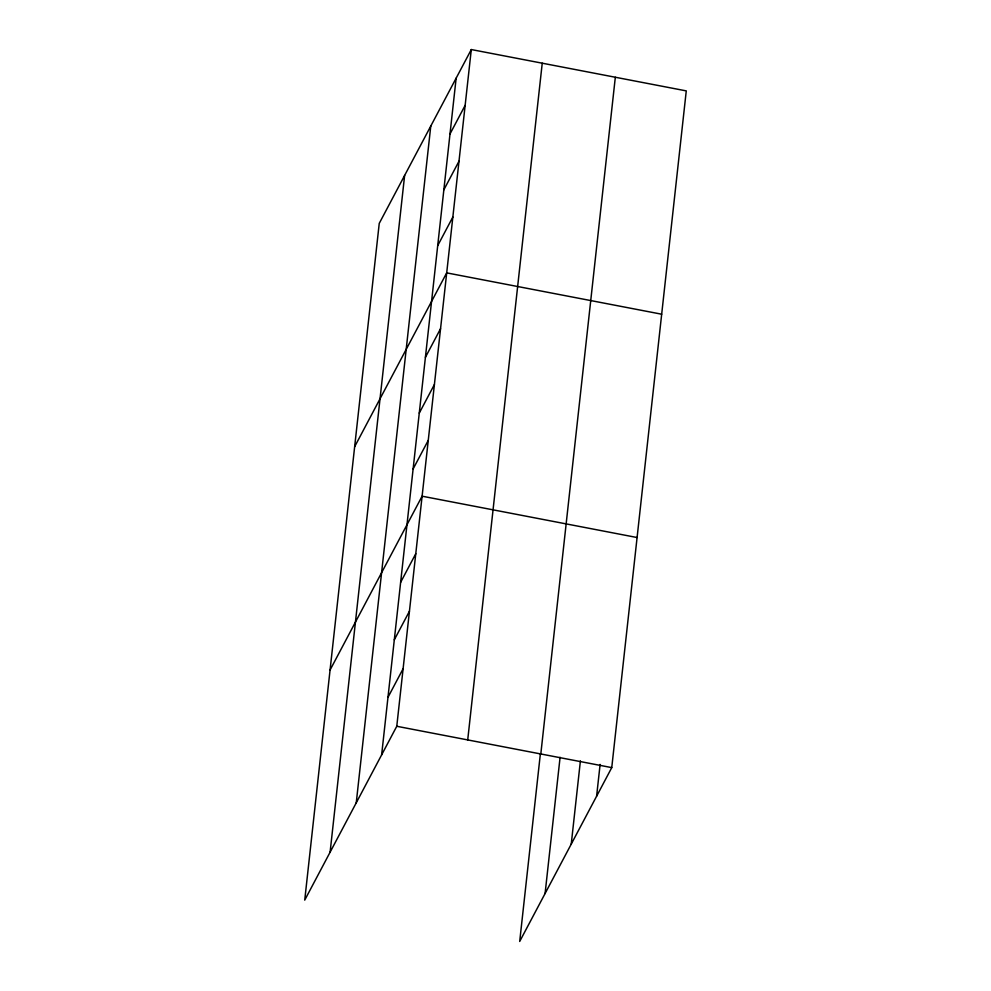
<?xml version="1.0" encoding="UTF-8"?>
<svg xmlns="http://www.w3.org/2000/svg" width="991" height="991" viewBox="0 0 991 991"><rect width="100%" height="100%" fill="white"/><g stroke="black" fill="none" stroke-linecap="round" stroke-linejoin="round"><path stroke-width="1.49" d="M330.102 852.186L404.625 175.457M356.252 802.809L430.775 126.08M381.634 754.869L456.145 78.153M471.295 49.55L379.243 223.384L304.733 900.113L396.772 726.279L471.295 49.55L686.268 90.887L611.757 767.616L519.705 941.45L540.38 753.742M467.715 739.918L542.238 63.189M540.813 753.965L615.324 77.248M545.087 893.523L560.088 757.285M571.237 844.146L580.404 760.89M596.607 796.207L600.112 764.42M450.001 133.983L465.138 105.38M443.857 189.814L458.994 161.211M437.7 245.644L452.85 217.041M354.654 446.706L446.693 272.872L661.678 314.209M425.412 357.305L440.549 328.702M419.255 413.123L434.405 384.533M413.111 468.954L428.261 440.363M330.065 670.027L422.104 496.194L637.089 537.531M400.637 582.312L415.774 553.709M394.294 639.827L409.444 611.236M387.964 697.354L403.102 668.752M396.772 726.279L611.757 767.616"/></g></svg>
